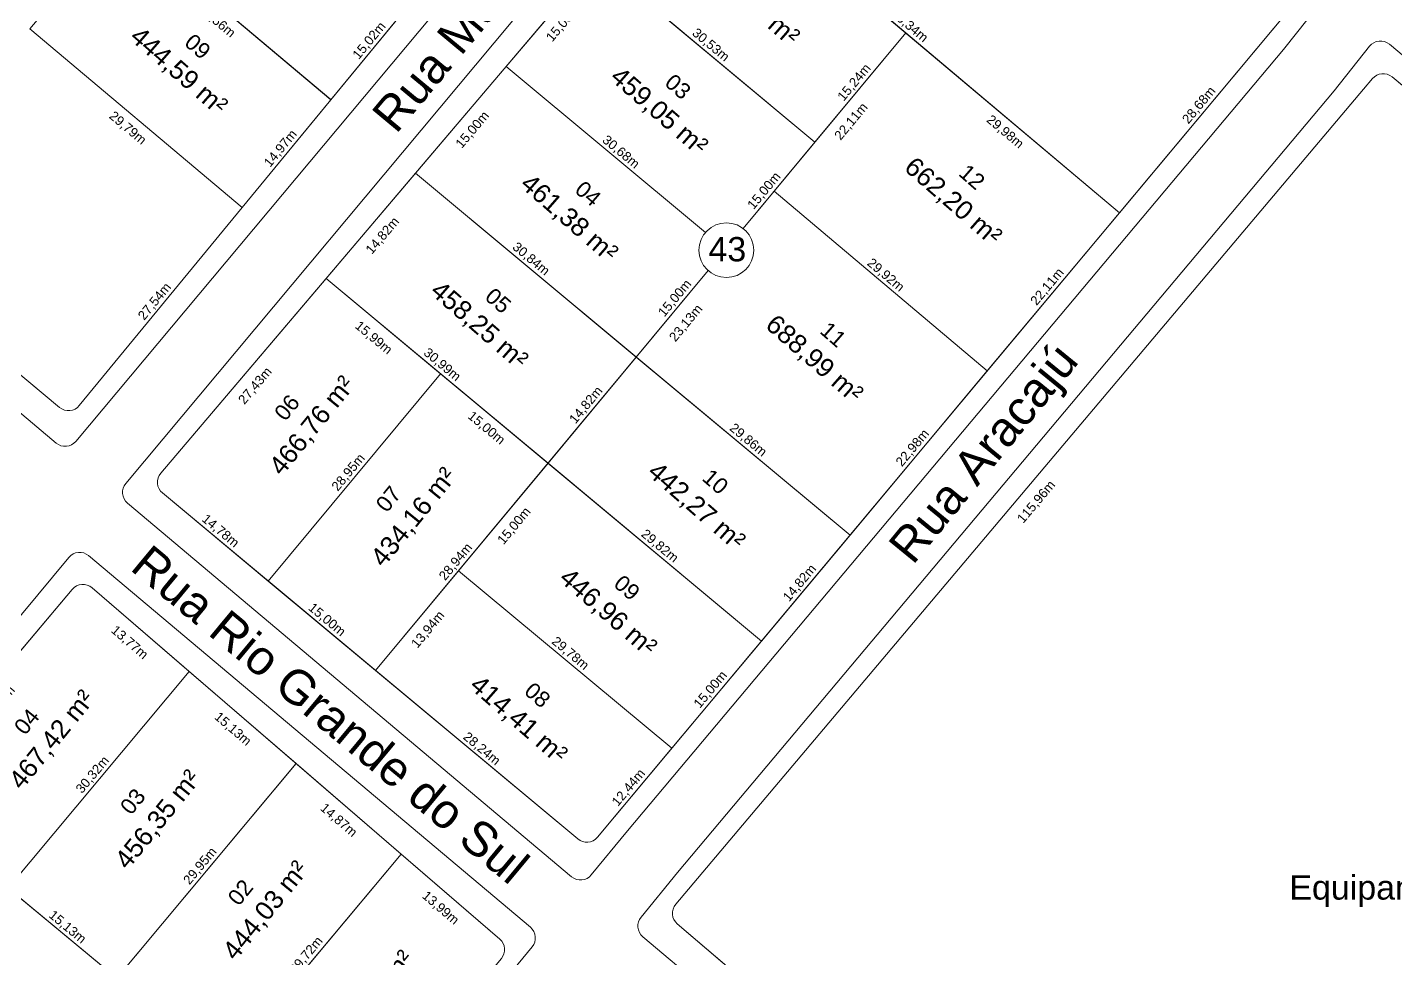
# Model space of a CAD drawing. Header units: metres. Extents: x 3808 to 8215, y 2374 to 6187.
# Drawn here: x 4993.3 to 5140.2, y 3054 to 3154 of the extents above; entities that cross this region are included whole.
import ezdxf

# ---------------------------------------------------------------- set-up
doc = ezdxf.new("R2010")
doc.units = ezdxf.units.M
for name, color, linetype in [('Areas Lotes', 1, 'Continuous'), ('Calçada', 8, 'Continuous'), ('COTAS', 7, 'Continuous'), ('Lote', 7, 'Continuous'), ('Nome das Ruas', 7, 'Continuous'), ('Nº Lote', 7, 'Continuous'), ('Nº. quadra', 7, 'Continuous'), ('quadras', 7, 'Continuous')]:
    doc.layers.add(name, color=color, linetype=linetype)
doc.styles.add('Arial', font='arial.ttf')
doc.dimstyles.new('Copy(2) of ISO-25', dxfattribs={"dimtxt": 1, "dimasz": 2.5, "dimexe": 1.25, "dimexo": 0.625, "dimgap": 0.2, "dimtad": 1, "dimtoh": 1, "dimlfac": 1, "dimzin": 1, "dimtxsty": 'Arial', "dimblk": 'NONE', "dimcen": 0, "dimse1": 1, "dimse2": 1, "dimsd1": 1, "dimsd2": 1, "dimclrt": 256, "dimaunit": 1, "dimadec": 3, "dimazin": 0, "dimtfac": 1, "dimtmove": 0, "dimatfit": 3, "dimldrblk": 'NONE', "dimfxl": 1, "dimtolj": 1, "dimtzin": 0, "dimarcsym": 0})

# ---------------------------------------------------------------- blocks, each defined once
blk = doc.blocks.new('*D2409')
at = {"layer": 'Defpoints', "color": 0, "linetype": 'Continuous', "transparency": 16777216}
for p in [(5063.08, 3057.72), (5162.11, 2973.29), (5162.11, 2973.29)]:
    blk.add_point(p, dxfattribs=at)
at = {"layer": 'COTAS', "linetype": 'Continuous', "lineweight": 5, "transparency": 16777216, "insert": (5113.11, 3016.12), "char_height": 1, "attachment_point": 5, "rotation": 319.5503, "style": 'Arial'}
blk.add_mtext('\\A1;130,14m', dxfattribs=at)
blk = doc.blocks.new('_None')
blk = doc.blocks.new('*D2411')
at = {"layer": 'Defpoints', "color": 0, "linetype": 'Continuous', "transparency": 16777216}
for p in [(5139.79, 3148.65), (5138.3, 3146.87), (5238.86, 3065.81)]:
    blk.add_point(p, dxfattribs=at)
at = {"layer": 'COTAS', "linetype": 'Continuous', "lineweight": 5, "transparency": 16777216, "insert": (5188.35, 3106.07), "char_height": 1, "attachment_point": 5, "rotation": 320.1004, "style": 'Arial'}
blk.add_mtext('\\A1;129,14m', dxfattribs=at)
blk = doc.blocks.new('*D2412')
at = {"layer": 'Defpoints', "color": 0, "linetype": 'Continuous', "transparency": 16777216}
for p in [(5137.68, 3148.46), (5139.65, 3146.8), (5062.91, 3059.83)]:
    blk.add_point(p, dxfattribs=at)
at = {"layer": 'COTAS', "linetype": 'Continuous', "lineweight": 5, "transparency": 16777216, "insert": (5101.65, 3103), "char_height": 1, "attachment_point": 5, "rotation": 49.8473, "style": 'Arial'}
blk.add_mtext('\\A1;115,96m', dxfattribs=at)
blk = doc.blocks.new('*D2532')
at = {"layer": 'Defpoints', "color": 0, "linetype": 'Continuous', "transparency": 16777216}
for p in [(4998.15, 3093.64), (5000.25, 3091.86), (4979.38, 3071.39)]:
    blk.add_point(p, dxfattribs=at)
at = {"layer": 'COTAS', "linetype": 'Continuous', "lineweight": 5, "transparency": 16777216, "insert": (4990.26, 3081.26), "char_height": 1, "attachment_point": 5, "rotation": 49.8534, "style": 'Arial'}
blk.add_mtext('\\A1;29,11m', dxfattribs=at)
blk = doc.blocks.new('*D2533')
at = {"layer": 'Defpoints', "color": 0, "linetype": 'Continuous', "transparency": 16777216}
for p in [(5000.28, 3093.81), (5010.71, 3084.81), (5008.97, 3082.79)]:
    blk.add_point(p, dxfattribs=at)
at = {"layer": 'COTAS', "linetype": 'Continuous', "lineweight": 5, "transparency": 16777216, "insert": (5004.27, 3087.9), "char_height": 1, "attachment_point": 5, "rotation": 319.2389, "style": 'Arial'}
blk.add_mtext('\\A1;13,77m', dxfattribs=at)
blk = doc.blocks.new('*D2534')
at = {"layer": 'Defpoints', "color": 0, "linetype": 'Continuous', "transparency": 16777216}
for p in [(5010.71, 3084.81), (5022.17, 3074.94), (5020.56, 3073.07)]:
    blk.add_point(p, dxfattribs=at)
at = {"layer": 'COTAS', "linetype": 'Continuous', "lineweight": 5, "transparency": 16777216, "insert": (5015.35, 3078.61), "char_height": 1, "attachment_point": 5, "rotation": 319.2389, "style": 'Arial'}
blk.add_mtext('\\A1;15,13m', dxfattribs=at)
blk = doc.blocks.new('*D2535')
at = {"layer": 'Defpoints', "color": 0, "linetype": 'Continuous', "transparency": 16777216}
for p in [(5022.17, 3074.94), (5033.43, 3065.23), (5031.82, 3063.36)]:
    blk.add_point(p, dxfattribs=at)
at = {"layer": 'COTAS', "linetype": 'Continuous', "lineweight": 5, "transparency": 16777216, "insert": (5026.71, 3068.82), "char_height": 1, "attachment_point": 5, "rotation": 319.2389, "style": 'Arial'}
blk.add_mtext('\\A1;14,87m', dxfattribs=at)
blk = doc.blocks.new('*D2536')
at = {"layer": 'Defpoints', "color": 0, "linetype": 'Continuous', "transparency": 16777216}
for p in [(5033.43, 3065.23), (5044.03, 3056.09), (5042.42, 3054.23)]:
    blk.add_point(p, dxfattribs=at)
at = {"layer": 'COTAS', "linetype": 'Continuous', "lineweight": 5, "transparency": 16777216, "insert": (5037.64, 3059.4), "char_height": 1, "attachment_point": 5, "rotation": 319.2389, "style": 'Arial'}
blk.add_mtext('\\A1;13,99m', dxfattribs=at)
blk = doc.blocks.new('*D2545')
at = {"layer": 'Defpoints', "color": 0, "linetype": 'Continuous', "transparency": 16777216}
for p in [(5022.13, 3074.89), (5022.13, 3074.89), (5002.92, 3051.91)]:
    blk.add_point(p, dxfattribs=at)
at = {"layer": 'COTAS', "linetype": 'Continuous', "lineweight": 5, "transparency": 16777216, "insert": (5011.91, 3063.91), "char_height": 1, "attachment_point": 5, "rotation": 50.1121, "style": 'Arial'}
blk.add_mtext('\\A1;29,95m', dxfattribs=at)
blk = doc.blocks.new('*D2555')
at = {"layer": 'Defpoints', "color": 0, "linetype": 'Continuous', "transparency": 16777216}
for p in [(4979.38, 3071.39), (5002.92, 3051.91), (5001.44, 3050.12)]:
    blk.add_point(p, dxfattribs=at)
at = {"layer": 'COTAS', "linetype": 'Continuous', "lineweight": 5, "transparency": 16777216, "insert": (4990.18, 3060.47), "char_height": 1, "attachment_point": 5, "rotation": 320.3869, "style": 'Arial'}
blk.add_mtext('\\A1;30,55m', dxfattribs=at)
blk = doc.blocks.new('*D2557')
at = {"layer": 'Defpoints', "color": 0, "linetype": 'Continuous', "transparency": 16777216}
for p in [(5010.71, 3084.81), (5010.71, 3084.81), (4991.27, 3061.55)]:
    blk.add_point(p, dxfattribs=at)
at = {"layer": 'COTAS', "linetype": 'Continuous', "lineweight": 5, "transparency": 16777216, "insert": (5000.37, 3073.7), "char_height": 1, "attachment_point": 5, "rotation": 50.1121, "style": 'Arial'}
blk.add_mtext('\\A1;30,32m', dxfattribs=at)
blk = doc.blocks.new('*D2558')
at = {"layer": 'Defpoints', "color": 0, "linetype": 'Continuous', "transparency": 16777216}
for p in [(5033.43, 3065.23), (5033.43, 3065.23), (5014.37, 3042.43)]:
    blk.add_point(p, dxfattribs=at)
at = {"layer": 'COTAS', "linetype": 'Continuous', "lineweight": 5, "transparency": 16777216, "insert": (5023.29, 3054.34), "char_height": 1, "attachment_point": 5, "rotation": 50.1121, "style": 'Arial'}
blk.add_mtext('\\A1;29,72m', dxfattribs=at)
blk = doc.blocks.new('*D2604')
at = {"layer": 'Defpoints', "color": 0, "linetype": 'Continuous', "transparency": 16777216}
for p in [(4991.27, 3061.55), (5002.92, 3051.91), (5002.92, 3051.91)]:
    blk.add_point(p, dxfattribs=at)
at = {"layer": 'COTAS', "linetype": 'Continuous', "lineweight": 5, "transparency": 16777216, "insert": (4997.6, 3057.35), "char_height": 1, "attachment_point": 5, "rotation": 320.3869, "style": 'Arial'}
blk.add_mtext('\\A1;15,13m', dxfattribs=at)
blk = doc.blocks.new('*D2607')
at = {"layer": 'Defpoints', "color": 0, "linetype": 'Continuous', "transparency": 16777216}
for p in [(4952.98, 3149.76), (4996.78, 3113.17), (4996.78, 3113.17)]:
    blk.add_point(p, dxfattribs=at)
at = {"layer": 'COTAS', "linetype": 'Continuous', "lineweight": 5, "transparency": 16777216, "insert": (4975.39, 3132.08), "char_height": 1, "attachment_point": 5, "rotation": 320.1316, "style": 'Arial'}
blk.add_mtext('\\A1;57,08m', dxfattribs=at)
blk = doc.blocks.new('*D2608')
at = {"layer": 'Defpoints', "color": 0, "linetype": 'Continuous', "transparency": 16777216}
for p in [(5016.4, 3134.64), (5016.4, 3134.64), (4998.9, 3113.37)]:
    blk.add_point(p, dxfattribs=at)
at = {"layer": 'COTAS', "linetype": 'Continuous', "lineweight": 5, "transparency": 16777216, "insert": (5007.03, 3124.51), "char_height": 1, "attachment_point": 5, "rotation": 50.5649, "style": 'Arial'}
blk.add_mtext('\\A1;27,54m', dxfattribs=at)
blk = doc.blocks.new('*D2609')
at = {"layer": 'Defpoints', "color": 0, "linetype": 'Continuous', "transparency": 16777216}
for p in [(5025.88, 3146.23), (5025.91, 3146.2), (5016.4, 3134.64)]:
    blk.add_point(p, dxfattribs=at)
at = {"layer": 'COTAS', "linetype": 'Continuous', "lineweight": 5, "transparency": 16777216, "insert": (5020.54, 3140.93), "char_height": 1, "attachment_point": 5, "rotation": 50.5649, "style": 'Arial'}
blk.add_mtext('\\A1;14,97m', dxfattribs=at)
blk = doc.blocks.new('*D2610')
at = {"layer": 'Defpoints', "color": 0, "linetype": 'Continuous', "transparency": 16777216}
for p in [(5035.45, 3157.8), (5035.45, 3157.8), (5025.88, 3146.23)]:
    blk.add_point(p, dxfattribs=at)
at = {"layer": 'COTAS', "linetype": 'Continuous', "lineweight": 5, "transparency": 16777216, "insert": (5030.06, 3152.51), "char_height": 1, "attachment_point": 5, "rotation": 50.5649, "style": 'Arial'}
blk.add_mtext('\\A1;15,02m', dxfattribs=at)
blk = doc.blocks.new('*D2624')
at = {"layer": 'Defpoints', "color": 0, "linetype": 'Continuous', "transparency": 16777216}
for p in [(5003.26, 3165.26), (5003.26, 3165.26), (4993.45, 3153.95)]:
    blk.add_point(p, dxfattribs=at)
at = {"layer": 'COTAS', "linetype": 'Continuous', "lineweight": 5, "transparency": 16777216, "insert": (4997.75, 3160.13), "char_height": 1, "attachment_point": 5, "rotation": 49.0771, "style": 'Arial'}
blk.add_mtext('\\A1;14,97m', dxfattribs=at)
blk = doc.blocks.new('*D2625')
at = {"layer": 'Defpoints', "color": 0, "linetype": 'Continuous', "transparency": 16777216}
for p in [(4993.6, 3153.82), (5016.4, 3134.64), (5014.95, 3132.91)]:
    blk.add_point(p, dxfattribs=at)
at = {"layer": 'COTAS', "linetype": 'Continuous', "lineweight": 5, "transparency": 16777216, "insert": (5004.07, 3143.12), "char_height": 1, "attachment_point": 5, "rotation": 319.9243, "style": 'Arial'}
blk.add_mtext('\\A1;29,79m', dxfattribs=at)
blk = doc.blocks.new('*D2626')
at = {"layer": 'Defpoints', "color": 0, "linetype": 'Continuous', "transparency": 16777216}
for p in [(5003.26, 3165.26), (5025.88, 3146.23), (5024.42, 3144.49)]:
    blk.add_point(p, dxfattribs=at)
at = {"layer": 'COTAS', "linetype": 'Continuous', "lineweight": 5, "transparency": 16777216, "insert": (5013.63, 3154.62), "char_height": 1, "attachment_point": 5, "rotation": 319.9243, "style": 'Arial'}
blk.add_mtext('\\A1;29,56m', dxfattribs=at)
blk = doc.blocks.new('*D2639')
at = {"layer": 'Defpoints', "color": 0, "linetype": 'Continuous', "transparency": 16777216}
for p in [(5007.83, 3103.98), (5019.18, 3094.52), (5019.18, 3094.52)]:
    blk.add_point(p, dxfattribs=at)
at = {"layer": 'COTAS', "linetype": 'Continuous', "lineweight": 5, "transparency": 16777216, "insert": (5014.02, 3099.87), "char_height": 1, "attachment_point": 5, "rotation": 320.1942, "style": 'Arial'}
blk.add_mtext('\\A1;14,78m', dxfattribs=at)
blk = doc.blocks.new('*D2640')
at = {"layer": 'Defpoints', "color": 0, "linetype": 'Continuous', "transparency": 16777216}
for p in [(5019.18, 3094.52), (5030.7, 3084.92), (5030.7, 3084.92)]:
    blk.add_point(p, dxfattribs=at)
at = {"layer": 'COTAS', "linetype": 'Continuous', "lineweight": 5, "transparency": 16777216, "insert": (5025.45, 3090.34), "char_height": 1, "attachment_point": 5, "rotation": 320.1942, "style": 'Arial'}
blk.add_mtext('\\A1;15,00m', dxfattribs=at)
blk = doc.blocks.new('*D2641')
at = {"layer": 'Defpoints', "color": 0, "linetype": 'Continuous', "transparency": 16777216}
for p in [(5030.7, 3084.92), (5052.4, 3066.84), (5052.4, 3066.84)]:
    blk.add_point(p, dxfattribs=at)
at = {"layer": 'COTAS', "linetype": 'Continuous', "lineweight": 5, "transparency": 16777216, "insert": (5042.06, 3076.49), "char_height": 1, "attachment_point": 5, "rotation": 320.1942, "style": 'Arial'}
blk.add_mtext('\\A1;28,24m', dxfattribs=at)
blk = doc.blocks.new('*D2642')
at = {"layer": 'Defpoints', "color": 0, "linetype": 'Continuous', "transparency": 16777216}
for p in [(5062.49, 3076.58), (5062.49, 3076.58), (5054.51, 3067.03)]:
    blk.add_point(p, dxfattribs=at)
at = {"layer": 'COTAS', "linetype": 'Continuous', "lineweight": 5, "transparency": 16777216, "insert": (5057.89, 3072.32), "char_height": 1, "attachment_point": 5, "rotation": 50.1149, "style": 'Arial'}
blk.add_mtext('\\A1;12,44m', dxfattribs=at)
blk = doc.blocks.new('*D2643')
at = {"layer": 'Defpoints', "color": 0, "linetype": 'Continuous', "transparency": 16777216}
for p in [(5072.11, 3088.09), (5072.11, 3088.09), (5062.49, 3076.58)]:
    blk.add_point(p, dxfattribs=at)
at = {"layer": 'COTAS', "linetype": 'Continuous', "lineweight": 5, "transparency": 16777216, "insert": (5066.68, 3082.85), "char_height": 1, "attachment_point": 5, "rotation": 50.1149, "style": 'Arial'}
blk.add_mtext('\\A1;15,00m', dxfattribs=at)
blk = doc.blocks.new('*D2644')
at = {"layer": 'Defpoints', "color": 0, "linetype": 'Continuous', "transparency": 16777216}
for p in [(5081.61, 3099.46), (5081.61, 3099.46), (5072.11, 3088.09)]:
    blk.add_point(p, dxfattribs=at)
at = {"layer": 'COTAS', "linetype": 'Continuous', "lineweight": 5, "transparency": 16777216, "insert": (5076.25, 3094.29), "char_height": 1, "attachment_point": 5, "rotation": 50.1149, "style": 'Arial'}
blk.add_mtext('\\A1;14,82m', dxfattribs=at)
blk = doc.blocks.new('*D2645')
at = {"layer": 'Defpoints', "color": 0, "linetype": 'Continuous', "transparency": 16777216}
for p in [(5096.35, 3117.09), (5096.35, 3117.09), (5081.61, 3099.46)]:
    blk.add_point(p, dxfattribs=at)
at = {"layer": 'COTAS', "linetype": 'Continuous', "lineweight": 5, "transparency": 16777216, "insert": (5088.37, 3108.79), "char_height": 1, "attachment_point": 5, "rotation": 50.1149, "style": 'Arial'}
blk.add_mtext('\\A1;22,98m', dxfattribs=at)
blk = doc.blocks.new('*D2646')
at = {"layer": 'Defpoints', "color": 0, "linetype": 'Continuous', "transparency": 16777216}
for p in [(5110.53, 3134.06), (5110.53, 3134.06), (5096.35, 3117.09)]:
    blk.add_point(p, dxfattribs=at)
at = {"layer": 'COTAS', "linetype": 'Continuous', "lineweight": 5, "transparency": 16777216, "insert": (5102.82, 3126.09), "char_height": 1, "attachment_point": 5, "rotation": 50.1149, "style": 'Arial'}
blk.add_mtext('\\A1;22,11m', dxfattribs=at)
blk = doc.blocks.new('*D2647')
at = {"layer": 'Defpoints', "color": 0, "linetype": 'Continuous', "transparency": 16777216}
for p in [(5128.92, 3156.06), (5128.92, 3156.06), (5110.53, 3134.06)]:
    blk.add_point(p, dxfattribs=at)
at = {"layer": 'COTAS', "linetype": 'Continuous', "lineweight": 5, "transparency": 16777216, "insert": (5119.11, 3145.58), "char_height": 1, "attachment_point": 5, "rotation": 50.1149, "style": 'Arial'}
blk.add_mtext('\\A1;28,68m', dxfattribs=at)
blk = doc.blocks.new('*D2648')
at = {"layer": 'Defpoints', "color": 0, "linetype": 'Continuous', "transparency": 16777216}
for p in [(5025.4, 3127.02), (5027.3, 3125.4), (5007.64, 3106.11)]:
    blk.add_point(p, dxfattribs=at)
at = {"layer": 'COTAS', "linetype": 'Continuous', "lineweight": 5, "transparency": 16777216, "insert": (5017.82, 3115.46), "char_height": 1, "attachment_point": 5, "rotation": 49.6729, "style": 'Arial'}
blk.add_mtext('\\A1;27,43m', dxfattribs=at)
blk = doc.blocks.new('*D2649')
at = {"layer": 'Defpoints', "color": 0, "linetype": 'Continuous', "transparency": 16777216}
for p in [(5034.99, 3138.32), (5036.9, 3136.7), (5025.4, 3127.02)]:
    blk.add_point(p, dxfattribs=at)
at = {"layer": 'COTAS', "linetype": 'Continuous', "lineweight": 5, "transparency": 16777216, "insert": (5031.49, 3131.57), "char_height": 1, "attachment_point": 5, "rotation": 49.6729, "style": 'Arial'}
blk.add_mtext('\\A1;14,82m', dxfattribs=at)
blk = doc.blocks.new('*D2650')
at = {"layer": 'Defpoints', "color": 0, "linetype": 'Continuous', "transparency": 16777216}
for p in [(5044.7, 3149.76), (5046.61, 3148.14), (5034.99, 3138.32)]:
    blk.add_point(p, dxfattribs=at)
at = {"layer": 'COTAS', "linetype": 'Continuous', "lineweight": 5, "transparency": 16777216, "insert": (5041.14, 3142.94), "char_height": 1, "attachment_point": 5, "rotation": 49.6729, "style": 'Arial'}
blk.add_mtext('\\A1;15,00m', dxfattribs=at)
blk = doc.blocks.new('*D2651')
at = {"layer": 'Defpoints', "color": 0, "linetype": 'Continuous', "transparency": 16777216}
for p in [(5054.41, 3161.19), (5056.31, 3159.58), (5044.7, 3149.76)]:
    blk.add_point(p, dxfattribs=at)
at = {"layer": 'COTAS', "linetype": 'Continuous', "lineweight": 5, "transparency": 16777216, "insert": (5050.85, 3154.38), "char_height": 1, "attachment_point": 5, "rotation": 49.6729, "style": 'Arial'}
blk.add_mtext('\\A1;15,00m', dxfattribs=at)
blk = doc.blocks.new('*D2655')
at = {"layer": 'Defpoints', "color": 0, "linetype": 'Continuous', "transparency": 16777216}
for p in [(5037.68, 3116.78), (5037.68, 3116.78), (5019.18, 3094.52)]:
    blk.add_point(p, dxfattribs=at)
at = {"layer": 'COTAS', "linetype": 'Continuous', "lineweight": 5, "transparency": 16777216, "insert": (5027.82, 3106.16), "char_height": 1, "attachment_point": 5, "rotation": 50.2674, "style": 'Arial'}
blk.add_mtext('\\A1;28,95m', dxfattribs=at)
blk = doc.blocks.new('*D2656')
at = {"layer": 'Defpoints', "color": 0, "linetype": 'Continuous', "transparency": 16777216}
for p in [(5025.4, 3127.02), (5037.68, 3116.78), (5036.09, 3114.87)]:
    blk.add_point(p, dxfattribs=at)
at = {"layer": 'COTAS', "linetype": 'Continuous', "lineweight": 5, "transparency": 16777216, "insert": (5030.46, 3120.6), "char_height": 1, "attachment_point": 5, "rotation": 320.1878, "style": 'Arial'}
blk.add_mtext('\\A1;15,99m', dxfattribs=at)
blk = doc.blocks.new('*D2657')
at = {"layer": 'Defpoints', "color": 0, "linetype": 'Continuous', "transparency": 16777216}
for p in [(5037.68, 3116.78), (5049.2, 3107.18), (5047.81, 3105.51)]:
    blk.add_point(p, dxfattribs=at)
at = {"layer": 'COTAS', "linetype": 'Continuous', "lineweight": 5, "transparency": 16777216, "insert": (5042.56, 3110.92), "char_height": 1, "attachment_point": 5, "rotation": 320.1878, "style": 'Arial'}
blk.add_mtext('\\A1;15,00m', dxfattribs=at)
blk = doc.blocks.new('*D2658')
at = {"layer": 'Defpoints', "color": 0, "linetype": 'Continuous', "transparency": 16777216}
for p in [(5049.2, 3107.18), (5049.2, 3107.18), (5030.7, 3084.92)]:
    blk.add_point(p, dxfattribs=at)
at = {"layer": 'COTAS', "linetype": 'Continuous', "lineweight": 5, "transparency": 16777216, "insert": (5039.34, 3096.56), "char_height": 1, "attachment_point": 5, "rotation": 50.2674, "style": 'Arial'}
blk.add_mtext('\\A1;28,94m', dxfattribs=at)
blk = doc.blocks.new('*D2659')
at = {"layer": 'Defpoints', "color": 0, "linetype": 'Continuous', "transparency": 16777216}
for p in [(5058.68, 3118.58), (5058.68, 3118.58), (5049.2, 3107.18)]:
    blk.add_point(p, dxfattribs=at)
at = {"layer": 'COTAS', "linetype": 'Continuous', "lineweight": 5, "transparency": 16777216, "insert": (5053.33, 3113.39), "char_height": 1, "attachment_point": 5, "rotation": 50.2674, "style": 'Arial'}
blk.add_mtext('\\A1;14,82m', dxfattribs=at)
blk = doc.blocks.new('*D2660')
at = {"layer": 'Defpoints', "color": 0, "linetype": 'Continuous', "transparency": 16777216}
for p in [(5068.27, 3130.11), (5068.27, 3130.11), (5058.68, 3118.58)]:
    blk.add_point(p, dxfattribs=at)
at = {"layer": 'COTAS', "linetype": 'Continuous', "lineweight": 5, "transparency": 16777216, "insert": (5062.86, 3124.86), "char_height": 1, "attachment_point": 5, "rotation": 50.2674, "style": 'Arial'}
blk.add_mtext('\\A1;15,00m', dxfattribs=at)
blk = doc.blocks.new('*D2661')
at = {"layer": 'Defpoints', "color": 0, "linetype": 'Continuous', "transparency": 16777216}
for p in [(5077.85, 3141.65), (5077.85, 3141.65), (5068.27, 3130.11)]:
    blk.add_point(p, dxfattribs=at)
at = {"layer": 'COTAS', "linetype": 'Continuous', "lineweight": 5, "transparency": 16777216, "insert": (5072.44, 3136.39), "char_height": 1, "attachment_point": 5, "rotation": 50.2674, "style": 'Arial'}
blk.add_mtext('\\A1;15,00m', dxfattribs=at)
blk = doc.blocks.new('*D2662')
at = {"layer": 'Defpoints', "color": 0, "linetype": 'Continuous', "transparency": 16777216}
for p in [(5087.6, 3153.37), (5087.6, 3153.37), (5077.85, 3141.65)]:
    blk.add_point(p, dxfattribs=at)
at = {"layer": 'COTAS', "linetype": 'Continuous', "lineweight": 5, "transparency": 16777216, "insert": (5082.11, 3148.02), "char_height": 1, "attachment_point": 5, "rotation": 50.2674, "style": 'Arial'}
blk.add_mtext('\\A1;15,24m', dxfattribs=at)
blk = doc.blocks.new('*D2663')
at = {"layer": 'Defpoints', "color": 0, "linetype": 'Continuous', "transparency": 16777216}
for p in [(5039.62, 3095.64), (5041.43, 3094.14), (5030.7, 3084.92)]:
    blk.add_point(p, dxfattribs=at)
at = {"layer": 'COTAS', "linetype": 'Continuous', "lineweight": 5, "transparency": 16777216, "insert": (5036.36, 3089.29), "char_height": 1, "attachment_point": 5, "rotation": 50.2674, "style": 'Arial'}
blk.add_mtext('\\A1;13,94m', dxfattribs=at)
blk = doc.blocks.new('*D2664')
at = {"layer": 'Defpoints', "color": 0, "linetype": 'Continuous', "transparency": 16777216}
for p in [(5049.2, 3107.18), (5051.02, 3105.67), (5039.62, 3095.64)]:
    blk.add_point(p, dxfattribs=at)
at = {"layer": 'COTAS', "linetype": 'Continuous', "lineweight": 5, "transparency": 16777216, "insert": (5045.61, 3100.42), "char_height": 1, "attachment_point": 5, "rotation": 50.2674, "style": 'Arial'}
blk.add_mtext('\\A1;15,00m', dxfattribs=at)
blk = doc.blocks.new('*D2665')
at = {"layer": 'Defpoints', "color": 0, "linetype": 'Continuous', "transparency": 16777216}
for p in [(5039.62, 3095.64), (5062.49, 3076.58), (5062.49, 3076.58)]:
    blk.add_point(p, dxfattribs=at)
at = {"layer": 'COTAS', "linetype": 'Continuous', "lineweight": 5, "transparency": 16777216, "insert": (5051.57, 3086.73), "char_height": 1, "attachment_point": 5, "rotation": 320.1878, "style": 'Arial'}
blk.add_mtext('\\A1;29,78m', dxfattribs=at)
blk = doc.blocks.new('*D2666')
at = {"layer": 'Defpoints', "color": 0, "linetype": 'Continuous', "transparency": 16777216}
for p in [(5049.2, 3107.18), (5072.11, 3088.09), (5072.11, 3088.09)]:
    blk.add_point(p, dxfattribs=at)
at = {"layer": 'COTAS', "linetype": 'Continuous', "lineweight": 5, "transparency": 16777216, "insert": (5061.17, 3098.25), "char_height": 1, "attachment_point": 5, "rotation": 320.1878, "style": 'Arial'}
blk.add_mtext('\\A1;29,82m', dxfattribs=at)
blk = doc.blocks.new('*D2667')
at = {"layer": 'Defpoints', "color": 0, "linetype": 'Continuous', "transparency": 16777216}
for p in [(5025.4, 3127.02), (5049.2, 3107.18), (5049.2, 3107.18)]:
    blk.add_point(p, dxfattribs=at)
at = {"layer": 'COTAS', "linetype": 'Continuous', "lineweight": 5, "transparency": 16777216, "insert": (5037.81, 3117.72), "char_height": 1, "attachment_point": 5, "rotation": 320.1878, "style": 'Arial'}
blk.add_mtext('\\A1;30,99m', dxfattribs=at)
blk = doc.blocks.new('*D2668')
at = {"layer": 'Defpoints', "color": 0, "linetype": 'Continuous', "transparency": 16777216}
for p in [(5034.99, 3138.32), (5058.68, 3118.58), (5058.68, 3118.58)]:
    blk.add_point(p, dxfattribs=at)
at = {"layer": 'COTAS', "linetype": 'Continuous', "lineweight": 5, "transparency": 16777216, "insert": (5047.35, 3129.07), "char_height": 1, "attachment_point": 5, "rotation": 320.1878, "style": 'Arial'}
blk.add_mtext('\\A1;30,84m', dxfattribs=at)
blk = doc.blocks.new('*D2669')
at = {"layer": 'Defpoints', "color": 0, "linetype": 'Continuous', "transparency": 16777216}
for p in [(5058.68, 3118.58), (5081.61, 3099.46), (5081.61, 3099.46)]:
    blk.add_point(p, dxfattribs=at)
at = {"layer": 'COTAS', "linetype": 'Continuous', "lineweight": 5, "transparency": 16777216, "insert": (5070.66, 3109.63), "char_height": 1, "attachment_point": 5, "rotation": 320.1878, "style": 'Arial'}
blk.add_mtext('\\A1;29,86m', dxfattribs=at)
blk = doc.blocks.new('*D2670')
at = {"layer": 'Defpoints', "color": 0, "linetype": 'Continuous', "transparency": 16777216}
for p in [(5044.7, 3149.76), (5068.27, 3130.11), (5068.27, 3130.11)]:
    blk.add_point(p, dxfattribs=at)
at = {"layer": 'COTAS', "linetype": 'Continuous', "lineweight": 5, "transparency": 16777216, "insert": (5057, 3140.55), "char_height": 1, "attachment_point": 5, "rotation": 320.1878, "style": 'Arial'}
blk.add_mtext('\\A1;30,68m', dxfattribs=at)
blk = doc.blocks.new('*D2671')
at = {"layer": 'Defpoints', "color": 0, "linetype": 'Continuous', "transparency": 16777216}
for p in [(5070.2, 3132.12), (5072.06, 3130.57), (5055.41, 3114.34)]:
    blk.add_point(p, dxfattribs=at)
at = {"layer": 'COTAS', "linetype": 'Continuous', "lineweight": 5, "transparency": 16777216, "insert": (5064.05, 3122.19), "char_height": 1, "attachment_point": 5, "rotation": 50.2674, "style": 'Arial'}
blk.add_mtext('\\A1;23,13m', dxfattribs=at)
blk = doc.blocks.new('*D2672')
at = {"layer": 'Defpoints', "color": 0, "linetype": 'Continuous', "transparency": 16777216}
for p in [(5073.46, 3136.37), (5096.35, 3117.09), (5096.35, 3117.09)]:
    blk.add_point(p, dxfattribs=at)
at = {"layer": 'COTAS', "linetype": 'Continuous', "lineweight": 5, "transparency": 16777216, "insert": (5085.42, 3127.34), "char_height": 1, "attachment_point": 5, "rotation": 319.8908, "style": 'Arial'}
blk.add_mtext('\\A1;29,92m', dxfattribs=at)
blk = doc.blocks.new('*D2673')
at = {"layer": 'Defpoints', "color": 0, "linetype": 'Continuous', "transparency": 16777216}
for p in [(5054.41, 3161.19), (5077.85, 3141.65), (5077.85, 3141.65)]:
    blk.add_point(p, dxfattribs=at)
at = {"layer": 'COTAS', "linetype": 'Continuous', "lineweight": 5, "transparency": 16777216, "insert": (5066.64, 3152.04), "char_height": 1, "attachment_point": 5, "rotation": 320.1878, "style": 'Arial'}
blk.add_mtext('\\A1;30,53m', dxfattribs=at)
blk = doc.blocks.new('*D2674')
at = {"layer": 'Defpoints', "color": 0, "linetype": 'Continuous', "transparency": 16777216}
for p in [(5087.6, 3153.37), (5089.46, 3151.82), (5073.46, 3136.37)]:
    blk.add_point(p, dxfattribs=at)
at = {"layer": 'COTAS', "linetype": 'Continuous', "lineweight": 5, "transparency": 16777216, "insert": (5081.78, 3143.83), "char_height": 1, "attachment_point": 5, "rotation": 50.2674, "style": 'Arial'}
blk.add_mtext('\\A1;22,11m', dxfattribs=at)
blk = doc.blocks.new('*D2675')
at = {"layer": 'Defpoints', "color": 0, "linetype": 'Continuous', "transparency": 16777216}
for p in [(5064.37, 3172.94), (5087.6, 3153.37), (5086.15, 3151.65)]:
    blk.add_point(p, dxfattribs=at)
at = {"layer": 'COTAS', "linetype": 'Continuous', "lineweight": 5, "transparency": 16777216, "insert": (5075.05, 3162.05), "char_height": 1, "attachment_point": 5, "rotation": 319.8908, "style": 'Arial'}
blk.add_mtext('\\A1;30,37m', dxfattribs=at)
blk = doc.blocks.new('*D2676')
at = {"layer": 'Defpoints', "color": 0, "linetype": 'Continuous', "transparency": 16777216}
for p in [(5087.6, 3153.37), (5110.53, 3134.06), (5109.17, 3132.45)]:
    blk.add_point(p, dxfattribs=at)
at = {"layer": 'COTAS', "linetype": 'Continuous', "lineweight": 5, "transparency": 16777216, "insert": (5098.23, 3142.72), "char_height": 1, "attachment_point": 5, "rotation": 319.8908, "style": 'Arial'}
blk.add_mtext('\\A1;29,98m', dxfattribs=at)
blk = doc.blocks.new('*D2677')
at = {"layer": 'Defpoints', "color": 0, "linetype": 'Continuous', "transparency": 16777216}
for p in [(5064.37, 3172.94), (5110.53, 3134.06), (5110.53, 3134.06)]:
    blk.add_point(p, dxfattribs=at)
at = {"layer": 'COTAS', "linetype": 'Continuous', "lineweight": 5, "transparency": 16777216, "insert": (5087.97, 3154.11), "char_height": 1, "attachment_point": 5, "rotation": 319.8908, "style": 'Arial'}
blk.add_mtext('\\A1;60,34m', dxfattribs=at)

msp = doc.modelspace()

# ---------------------------------------------------------------- linework, layer by layer
at = {"layer": 'Calçada', "linetype": 'Continuous', "lineweight": 5}
for p, q in [((4998.538, 3109.527), (5076.629, 3202.987)), ((5081.985, 3198.48), (5003.887, 3105.011)), ((5128.147, 3151.573), (5132.053, 3156.503)), ((5057.727, 3067.705), (5128.147, 3151.573)), ((5137.364, 3151.933), (5133.572, 3147.148)), ((5200.306, 3101.1), (5139.504, 3152.15)), ((5133.572, 3147.148), (5063.112, 3063.233)), ((4987.845, 3116.56), (4996.421, 3109.341)), ((5004.072, 3102.902), (5051.727, 3062.792)), ((5053.852, 3062.988), (5057.727, 3067.705)), ((5063.112, 3063.233), (5059.185, 3058.452)), ((5059.378, 3056.352), (5154.656, 2976.16))]:
    msp.add_line(p, q, dxfattribs=at)
at = {"layer": 'Calçada', "linetype": 'Continuous', "lineweight": 5, "flags": 128}
msp.add_lwpolyline([(4958.071, 2948.465, -0.4146274), (4955.957, 2948.28), (4908.972, 2987.777, -0.4124217), (4908.784, 2989.883), (4997.779, 3097.075, -0.4161849), (4999.899, 3097.265), (5047.311, 3057.359, -0.4107019), (5047.504, 3055.26), (5043.328, 3050.175), (4958.071, 2948.465)], format="xyb", dxfattribs=at)
at = {"layer": 'Calçada', "linetype": 'Continuous', "lineweight": 5}
for centre, start, end in [((5138.539, 3151.001), 49.98262, 141.60701), ((4997.387, 3110.489), 229.91372, 320.11931), ((5005.038, 3104.05), 140.11931, 229.91372), ((5052.693, 3063.94), 229.91372, 320.60153), ((5060.344, 3057.5), 140.60153, 229.91372)]:
    msp.add_arc(centre, 1.5, start, end, dxfattribs=at)
at = {"layer": 'Lote', "linetype": 'Continuous', "lineweight": 5}
for p, q in [((5025.88, 3146.227), (4980.056, 3184.782)), ((5011.05, 3174.491), (4993.603, 3153.818)), ((5064.373, 3172.936), (5110.526, 3134.059)), ((5054.406, 3161.194), (5077.855, 3141.648)), ((5016.399, 3134.639), (4993.603, 3153.818)), ((5070.142, 3132.369), (5087.599, 3153.371)), ((5044.698, 3149.758), (5066.089, 3131.929)), ((5034.991, 3138.323), (5081.614, 3099.461)), ((5073.464, 3136.366), (5096.347, 3117.091)), ((5030.704, 3084.92), (5066.389, 3127.854)), ((5025.398, 3127.022), (5072.108, 3088.087)), ((5019.18, 3094.523), (5037.682, 3116.783)), ((5039.616, 3095.643), (5062.49, 3076.577)), ((5010.708, 3084.815), (4991.266, 3061.552)), ((5022.129, 3074.89), (4985.471, 3031.029)), ((5026.275, 3032.576), (4979.383, 3071.387)), ((5033.431, 3065.228), (5014.374, 3042.426))]:
    msp.add_line(p, q, dxfattribs=at)
at = {"layer": 'Lote', "linetype": 'Continuous', "lineweight": 5, "flags": 128}
for points in [[(5110.526, 3134.059), (5128.916, 3156.064, 0.414341), (5128.726, 3158.178), (5084.876, 3194.79, 0.4118284), (5082.771, 3194.609), (5064.373, 3172.936)], [(4993.603, 3153.818), (5003.259, 3165.26), (4980.056, 3184.782), (4952.782, 3151.865, 0.4130662), (4952.975, 3149.756), (4996.784, 3113.168, 0.4164302), (4998.904, 3113.367), (5016.399, 3134.639)], [(5037.682, 3116.783), (5025.398, 3127.022), (5007.644, 3106.107, 0.4168807), (5007.827, 3103.984), (5019.18, 3094.523)], [(5039.616, 3095.643), (5030.704, 3084.92), (5052.4, 3066.84, 0.4138087), (5054.511, 3067.03), (5062.49, 3076.577)], [(5010.708, 3084.815), (5000.276, 3093.807, 0.4173586), (4998.15, 3093.638), (4979.383, 3071.387), (4991.266, 3061.552)], [(5014.374, 3042.426), (5026.275, 3032.576), (5044.198, 3053.995, 0.4099248), (5044.027, 3056.094), (5033.431, 3065.228)]]:
    msp.add_lwpolyline(points, format="xyb", close=True, dxfattribs=at)
for points in [[(5011.05, 3174.491), (5003.259, 3165.26), (5025.909, 3146.203), (5035.449, 3157.801), (5015.27, 3174.779)], [(5070.142, 3132.369), (5077.855, 3141.648), (5054.406, 3161.194), (5044.698, 3149.758), (5066.089, 3131.929)], [(5066.089, 3131.929), (5044.698, 3149.758), (5034.991, 3138.323), (5058.679, 3118.578), (5066.389, 3127.854)], [(5066.389, 3127.854), (5058.679, 3118.578), (5081.614, 3099.461), (5096.347, 3117.091), (5073.464, 3136.366), (5070.142, 3132.369)], [(5068.267, 3130.113), (5068.267, 3130.113)]]:
    msp.add_lwpolyline(points, dxfattribs=at)
for points in [[(5077.855, 3141.648), (5087.599, 3153.371), (5064.373, 3172.936), (5054.406, 3161.194)], [(5016.399, 3134.639), (5025.909, 3146.203), (5003.259, 3165.26), (4993.603, 3153.818)], [(5073.464, 3136.366), (5096.347, 3117.091), (5110.526, 3134.059), (5087.599, 3153.371)], [(5049.204, 3107.178), (5058.679, 3118.578), (5034.991, 3138.323), (5025.398, 3127.022)], [(5058.679, 3118.578), (5049.204, 3107.178), (5072.108, 3088.087), (5081.614, 3099.461)], [(5019.18, 3094.523), (5030.704, 3084.92), (5049.204, 3107.178), (5037.682, 3116.783)], [(5062.49, 3076.577), (5072.108, 3088.087), (5049.204, 3107.178), (5039.616, 3095.643)], [(4991.266, 3061.552), (5002.92, 3051.906), (5022.168, 3074.936), (5010.708, 3084.815)], [(5033.431, 3065.228), (5022.168, 3074.936), (5002.92, 3051.906), (5014.374, 3042.426)], [(4993.207, 3040.285), (5002.92, 3051.906), (4979.383, 3071.387), (4969.619, 3059.812)]]:
    msp.add_lwpolyline(points, close=True, dxfattribs=at)
at = {"layer": 'Nº. quadra', "lineweight": 5}
for start, end in [(0, 180), (180, 0)]:
    msp.add_arc((5068.344, 3130.046), 2.937, start, end, dxfattribs=at)
at = {"layer": 'quadras', "linetype": 'Continuous', "lineweight": 5}
for p, q in [((4998.904, 3113.367), (5072.595, 3202.967)), ((5082.771, 3194.609), (5007.644, 3106.107)), ((5054.511, 3067.03), (5128.916, 3156.064)), ((4952.975, 3149.756), (4996.784, 3113.168)), ((5137.677, 3148.462), (5062.905, 3059.833)), ((5238.862, 3065.806), (5139.786, 3148.645)), ((5007.827, 3103.984), (5052.4, 3066.84)), ((4998.15, 3093.638), (4910.842, 2990.127)), ((5044.027, 3056.094), (5000.276, 3093.807)), ((5063.079, 3057.724), (5162.111, 2973.293))]:
    msp.add_line(p, q, dxfattribs=at)
at = {"layer": 'quadras', "linetype": 'Continuous', "lineweight": 5, "flags": 128}
for points in [[(5162.111, 2973.293, 0.4182196), (5164.239, 2973.477), (5239.054, 3063.698, 0.4130255), (5238.862, 3065.806), (5139.786, 3148.645, 0.4129205), (5137.677, 3148.462), (5062.905, 3059.833, 0.4126962), (5063.079, 3057.724)], [(5139.786, 3148.645, 0.4129205), (5137.677, 3148.462), (5062.905, 3059.833, 0.4126962), (5063.079, 3057.724), (5162.111, 2973.293, 0.4182196), (5164.239, 2973.477), (5239.054, 3063.698, 0.4130255), (5238.862, 3065.806)]]:
    msp.add_lwpolyline(points, format="xyb", close=True, dxfattribs=at)
at = {"layer": 'quadras', "linetype": 'Continuous', "lineweight": 5}
for centre, start, end in [((5138.824, 3147.495), 50.10036, 139.8473), ((4997.745, 3114.319), 230.13165, 320.56492), ((5008.787, 3105.136), 139.6729, 230.19416), ((4999.297, 3092.671), 49.23885, 139.85339), ((5053.36, 3067.992), 230.19416, 320.11495), ((5064.052, 3058.866), 139.8473, 229.5503), ((5043.047, 3054.958), 320.07909, 49.23885)]:
    msp.add_arc(centre, 1.5, start, end, dxfattribs=at)

# ---------------------------------------------------------------- texts
at = {"layer": 'Areas Lotes', "color": 1, "lineweight": 5, "style": 'Arial'}
for s, rotation, p in [('466,54 m²', 318.90341, (5065.601, 3160.15)), ('444,59 m²', 318.90341, (5004.199, 3152.727)), ('459,05 m²', 318.90341, (5055.745, 3148.417)), ('662,20 m²', 318.90341, (5087.299, 3138.726)), ('461,38 m²', 318.90341, (5046.097, 3136.932)), ('458,25 m²', 318.90341, (5036.45, 3125.446)), ('688,99 m²', 318.90341, (5072.406, 3121.81)), ('466,76 m²', 50.94257, (5020.638, 3105.72)), ('434,16 m²', 50.94257, (5031.535, 3095.905)), ('442,27 m²', 318.90341, (5059.761, 3106.016)), ('446,96 m²', 318.90341, (5050.271, 3094.629)), ('414,41 m²', 318.90341, (5040.668, 3083.106)), ('467,42 m²', 50.94257, (4992.715, 3072.006)), ('456,35 m²', 50.94257, (5004.091, 3063.436)), ('444,03 m²', 50.94257, (5015.648, 3053.674)), ('456,46 m²', 50.94257, (5027.007, 3044.08))]:
    msp.add_text(s, height=2.0071, rotation=rotation, dxfattribs=at).set_placement(p)
at = {"layer": 'Nome das Ruas', "lineweight": 5, "style": 'Arial'}
for s, height, rotation, p in [('Rua Maceió', 3.6842, 50.27315, (5032.9, 3142.426, 190.804)), ('Rua Aracajú', 3.68425, 50.70263, (5088.356, 3096.156, 190.804)), ('Rua Rio Grande do Sul', 3.68425, 320.24296, (5004.222, 3095.809, 190.804))]:
    msp.add_text(s, height=height, rotation=rotation, dxfattribs=at).set_placement(p)
at = {"layer": 'Nº Lote', "lineweight": 5, "style": 'Arial'}
for s, rotation, p in [('09', 318.90341, (5010.057, 3152.148, 1.156)), ('03', 318.90341, (5061.603, 3147.838, 1.156)), ('12', 318.90341, (5093.157, 3138.147, 1.156)), ('04', 318.90341, (5051.955, 3136.353, 1.156)), ('05', 318.90341, (5042.308, 3124.867, 1.156)), ('11', 318.90341, (5078.264, 3121.23, 1.156)), ('06', 50.94257, (5021.008, 3111.595, 1.156)), ('10', 318.90341, (5065.619, 3105.437, 1.156)), ('07', 50.94257, (5031.905, 3101.78, 1.156)), ('09', 318.90341, (5056.129, 3094.05, 1.156)), ('08', 318.90341, (5046.526, 3082.527, 1.156)), ('04', 50.94257, (4993.085, 3077.881, 1.156)), ('03', 50.94257, (5004.461, 3069.311, 1.156)), ('02', 50.94257, (5016.018, 3059.549, 1.156))]:
    msp.add_text(s, height=1.706, rotation=rotation, dxfattribs=at).set_placement(p)
at = {"layer": 'Nº. quadra', "lineweight": 5, "style": 'Arial'}
for s, height, p in [('43', 2.6083, (5066.423, 3128.85)), ('Equipamento Comunitário 01', 2.60834, (5128.763, 3060.334))]:
    msp.add_text(s, height=height, dxfattribs=at).set_placement(p)

# ---------------------------------------------------------------- dimensions: what is measured, and where the dimension line sits
at = {"layer": 'COTAS', "linetype": 'Continuous', "lineweight": 5}
for p1, p2, distance, picture, middle in [((5064.373, 3172.936), (5087.599, 3153.371), -2.247, '*D2675', (5075.055, 3162.048)), ((5064.373, 3172.9356), (5110.5259, 3134.0586), 0, '*D2677', (5087.9655, 3154.1097)), ((4993.451, 3153.946), (5003.259, 3165.26), 0, '*D2624', (4997.75, 3160.127)), ((5003.259, 3165.26), (5025.88, 3146.227), -2.268, '*D2626', (5013.625, 3154.621)), ((5054.406, 3161.194), (5077.855, 3141.648), 0, '*D2673', (5066.643, 3152.036)), ((4993.603, 3153.818), (5016.399, 3134.639), -2.253, '*D2625', (5004.066, 3143.117)), ((5073.464, 3136.366), (5087.599, 3153.371), -2.426, '*D2674', (5081.782, 3143.83)), ((5087.599, 3153.371), (5110.526, 3134.059), -2.1, '*D2676', (5098.225, 3142.721)), ((4952.975, 3149.756), (4996.784, 3113.168), 0, '*D2607', (4975.393, 3132.077)), ((5044.698, 3149.758), (5068.267, 3130.113), 0, '*D2670', (5056.995, 3140.551)), ((5062.905, 3059.833), (5137.677, 3148.462), -2.583, '*D2412', (5101.653, 3102.998)), ((5238.862, 3065.806), (5139.786, 3148.645), 2.312, '*D2411', (5188.354, 3106.066)), ((5034.991, 3138.323), (5058.679, 3118.578), 0, '*D2668', (5047.348, 3129.066)), ((5073.464, 3136.366), (5096.347, 3117.091), 0, '*D2672', (5085.422, 3127.341)), ((4998.904, 3113.367), (5016.399, 3134.639), 0, '*D2608', (5007.033, 3124.511)), ((5055.412, 3114.336), (5070.197, 3132.124), -2.425, '*D2671', (5064.053, 3122.192)), ((5007.644, 3106.107), (5025.398, 3127.022), -2.501, '*D2648', (5017.817, 3115.464)), ((5025.398, 3127.022), (5037.682, 3116.783), -2.494, '*D2656', (5030.456, 3120.601)), ((5025.398, 3127.022), (5049.204, 3107.178), 0, '*D2667', (5037.814, 3117.715)), ((5058.679, 3118.578), (5081.614, 3099.461), 0, '*D2669', (5070.659, 3109.635)), ((5019.18, 3094.523), (5037.682, 3116.783), 0, '*D2655', (5027.815, 3106.165)), ((5037.682, 3116.783), (5049.204, 3107.178), -2.177, '*D2657', (5042.562, 3110.924)), ((5030.704, 3084.92), (5049.204, 3107.178), 0, '*D2658', (5039.338, 3096.561)), ((5049.204, 3107.178), (5072.108, 3088.087), 0, '*D2666', (5061.169, 3098.248)), ((5007.827, 3103.984), (5019.18, 3094.523), 0, '*D2639', (5014.016, 3099.869)), ((5030.704, 3084.92), (5039.616, 3095.643), -2.356, '*D2663', (5036.356, 3089.288)), ((5039.616, 3095.643), (5062.49, 3076.577), 0, '*D2665', (5051.566, 3086.725)), ((5019.18, 3094.523), (5030.704, 3084.92), 0, '*D2640', (5025.455, 3090.337)), ((5000.276, 3093.807), (5010.708, 3084.815), -2.669, '*D2533', (5004.272, 3087.896)), ((4991.266, 3061.552), (5010.708, 3084.815), 0, '*D2557', (5000.372, 3073.697)), ((5010.708, 3084.815), (5022.168, 3074.936), -2.467, '*D2534', (5015.35, 3078.613)), ((5030.704, 3084.92), (5052.4, 3066.84), 0, '*D2641', (5042.064, 3076.495)), ((5054.511, 3067.03), (5062.49, 3076.577), 0, '*D2642', (5057.886, 3072.317)), ((4979.383, 3071.387), (5002.92, 3051.906), -2.325, '*D2555', (4990.18, 3060.473)), ((5014.374, 3042.426), (5033.431, 3065.228), 0, '*D2558', (5023.288, 3054.341)), ((4991.266, 3061.552), (5002.92, 3051.906), 0, '*D2604', (4997.604, 3057.346)), ((5063.079, 3057.724), (5162.111, 2973.293), 0, '*D2409', (5113.114, 3016.118))]:
    dim = msp.add_aligned_dim(p1=p1, p2=p2, distance=distance, dimstyle='Copy(2) of ISO-25', override={"dimpost": 'm'}, dxfattribs=at)
    dim.commit()
    dim.dimension.update_dxf_attribs({"geometry": picture, "text_midpoint": middle})
for base, p1, p2, angle, picture, middle in [((5056.312, 3159.575), (5044.698, 3149.758), (5054.406, 3161.194), 229.6729, '*D2651', (5050.848, 3154.376)), ((5035.449, 3157.801), (5025.88, 3146.227), (5035.449, 3157.801), 230.56492, '*D2610', (5030.061, 3152.511)), ((5128.916, 3156.064), (5110.526, 3134.059), (5128.916, 3156.064), 230.11495, '*D2647', (5119.106, 3145.575)), ((5087.599, 3153.371), (5077.855, 3141.648), (5087.599, 3153.371), 230.2674, '*D2662', (5082.111, 3148.022)), ((5046.605, 3148.14), (5034.991, 3138.323), (5044.698, 3149.758), 229.6729, '*D2650', (5041.141, 3142.94)), ((5025.91, 3146.203), (5016.399, 3134.639), (5025.88, 3146.227), 230.56492, '*D2609', (5020.536, 3140.93)), ((5077.855, 3141.648), (5068.267, 3130.113), (5077.855, 3141.648), 230.2674, '*D2661', (5072.445, 3136.392)), ((5036.898, 3136.704), (5025.398, 3127.022), (5034.991, 3138.323), 229.6729, '*D2649', (5031.491, 3131.572)), ((5110.526, 3134.059), (5096.347, 3117.091), (5110.526, 3134.059), 230.11495, '*D2646', (5102.822, 3126.089)), ((5068.267, 3130.113), (5058.679, 3118.578), (5068.267, 3130.113), 230.2674, '*D2660', (5062.857, 3124.857)), ((5058.679, 3118.578), (5049.204, 3107.178), (5058.679, 3118.578), 230.2674, '*D2659', (5053.326, 3113.39)), ((5096.347, 3117.091), (5081.614, 3099.461), (5096.347, 3117.091), 230.11495, '*D2645', (5088.365, 3108.79)), ((5051.016, 3105.673), (5039.616, 3095.643), (5049.204, 3107.178), 230.2674, '*D2664', (5045.606, 3100.417)), ((5081.614, 3099.461), (5072.108, 3088.087), (5081.614, 3099.461), 230.11495, '*D2644', (5076.246, 3094.288)), ((5000.253, 3091.864), (4979.383, 3071.387), (4998.15, 3093.638), 229.85339, '*D2532', (4990.257, 3081.255)), ((5072.108, 3088.087), (5062.49, 3076.577), (5072.108, 3088.087), 230.11495, '*D2643', (5066.684, 3082.846)), ((5022.129, 3074.89), (5002.92, 3051.906), (5022.129, 3074.89), 230.11209, '*D2545', (5011.91, 3063.912)), ((5031.82, 3063.359), (5022.168, 3074.936), (5033.431, 3065.228), 139.23885, '*D2535', (5026.711, 3068.82)), ((5042.416, 3054.225), (5033.431, 3065.228), (5044.027, 3056.094), 139.23885, '*D2536', (5037.641, 3059.399))]:
    dim = msp.add_linear_dim(base=base, p1=p1, p2=p2, angle=angle, dimstyle='Copy(2) of ISO-25', override={"dimpost": 'm', "dimtmove": 1}, dxfattribs=at)
    dim.commit()
    dim.dimension.update_dxf_attribs({"geometry": picture, "text_midpoint": middle})

doc.saveas('drawing.dxf')
